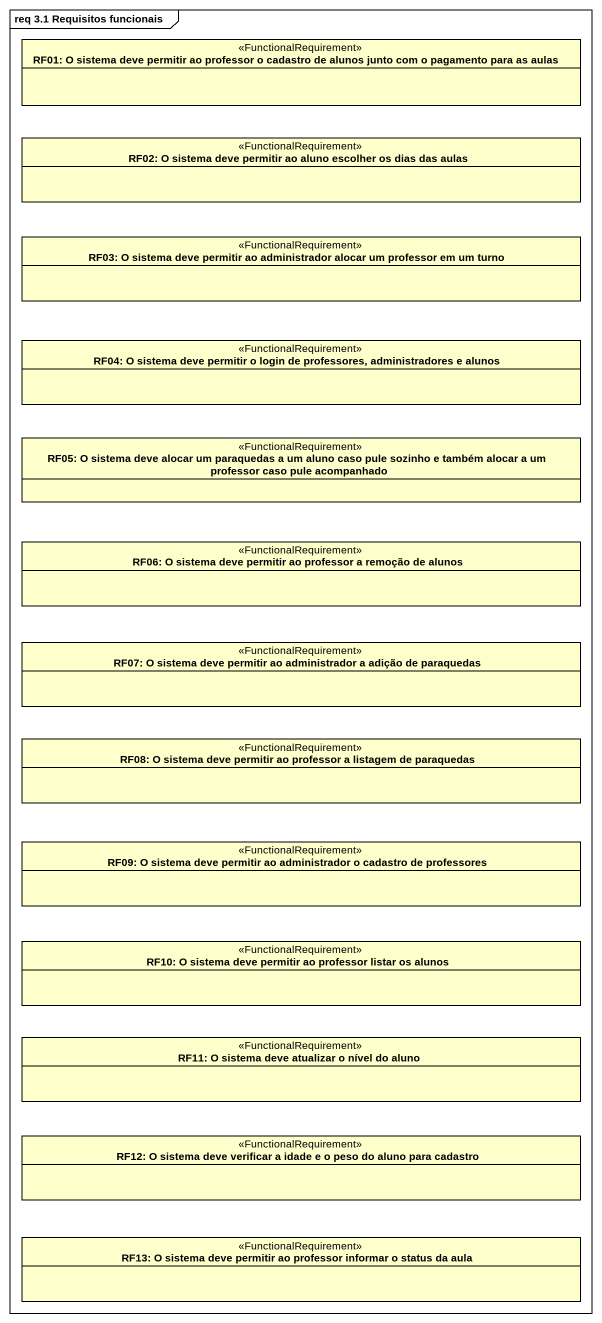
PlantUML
@startuml
mainframe req 3.1 Requisitos funcionais
hide circle
hide empty members
class "RF01: O sistema deve permitir ao professor o cadastro de alunos junto com o pagamento para as aulas" as RF01_O_sistema_deve <<FunctionalRequirement>>
class "RF02: O sistema deve permitir ao aluno escolher os dias das aulas" as RF02_O_sistema_deve <<FunctionalRequirement>>
class "RF03: O sistema deve permitir ao administrador alocar um professor em um turno" as RF03_O_sistema_deve <<FunctionalRequirement>>
class "RF04: O sistema deve permitir o login de professores, administradores e alunos" as RF04_O_sistema_deve <<FunctionalRequirement>>
class "RF05: O sistema deve alocar um paraquedas a um aluno caso pule sozinho e também alocar a um professor caso pule acompanhado" as RF05_O_sistema_deve_alocar <<FunctionalRequirement>>
class "RF06: O sistema deve permitir ao professor a remoção de alunos" as RF06_O_sistema_deve <<FunctionalRequirement>>
class "RF07: O sistema deve permitir ao administrador a adição de paraquedas" as RF07_O_sistema_deve <<FunctionalRequirement>>
class "RF08: O sistema deve permitir ao professor a listagem de paraquedas" as RF08_O_sistema_deve <<FunctionalRequirement>>
class "RF09: O sistema deve permitir ao administrador o cadastro de professores" as RF09_O_sistema_deve <<FunctionalRequirement>>
class "RF10: O sistema deve permitir ao professor listar os alunos" as RF10_O_sistema_deve <<FunctionalRequirement>>
class "RF11: O sistema deve atualizar o nível do aluno" as RF11_O_sistema_deve <<FunctionalRequirement>>
class "RF12: O sistema deve verificar a idade e o peso do aluno para cadastro" as RF12_O_sistema_deve <<FunctionalRequirement>>
class "RF13: O sistema deve permitir ao professor informar o status da aula" as RF13_O_sistema_deve <<FunctionalRequirement>>
@enduml
